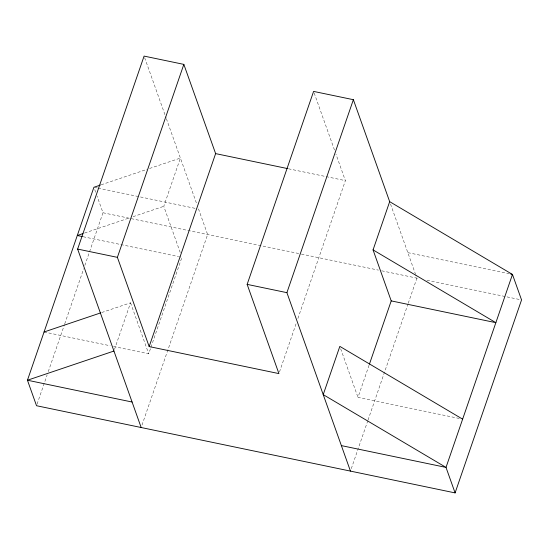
<?xml version="1.0" encoding="UTF-8"?>
<svg xmlns="http://www.w3.org/2000/svg" width="549" height="549" viewBox="0 0 549 549"><rect width="100%" height="100%" fill="white"/><g stroke="black" fill="none" stroke-linecap="round" stroke-linejoin="round"><path stroke-width="0.41" stroke-dasharray="2.75 2.06" d="M37.085 404.105L47.139 374.912M48.257 371.673L64.453 324.644M64.727 323.835L83.716 268.701M84.834 265.455L102.986 212.758L97.029 196.027M114.487 349.432L130.552 302.801L101.455 312.621M180.23 252.519L163.78 206.314L180.395 158.071L148.065 168.982M113.547 346.46L148.704 353.782L150.659 348.107M150.941 347.297L181.932 257.296L179.42 256.774M142.006 425.084L207.625 234.547L198.546 209.059L196.034 208.531M279.475 371.975L296.508 322.517M297.908 318.468L345.376 180.628L335.926 154.104M459.28 418.462L357.989 397.366L369.154 364.934M351.291 468.668L367.761 420.836M368.043 420.026L407.976 304.077M408.25 303.268L416.911 278.137L415.771 274.946M101.181 184.807L147.256 169.257M84.567 233.051L129.832 217.775M133.064 216.683L163.78 206.314M288.451 168.776L345.376 180.628M94.744 187.435L97.255 187.964M98.093 188.135L195.197 208.359M407.832 252.643L510.796 274.088M102.986 212.758L300.55 253.899M301.387 254.077L378.398 270.115M381.747 270.815L418.585 278.48M426.957 280.223L521.55 299.926M83.153 236.729L119.984 244.394M120.821 244.573L178.583 256.603M44.064 331.987L110.198 345.76M390.524 204.05L415.49 274.15M314.179 93.014L334.787 150.893M340.682 348.773L357.989 397.366M144.655 57.707L166.1 117.925M166.388 118.728L196.844 204.276M94.757 189.652L95.89 192.843M130.552 302.801L148.704 353.782"/><path stroke-width="0.82" d="M141.168 427.52L77.629 249.074L144.085 56.101L183.846 64.384L215.62 153.61L149.163 346.577L278.919 373.601L247.146 284.375L313.603 91.408L353.371 99.692L389.673 201.661L373.059 249.898L391.217 300.886L369.436 364.124M149.163 346.577L117.39 257.351L183.846 64.384M350.454 471.104L286.907 292.658L353.371 99.692M100.371 185.082L93.906 187.264L27.45 380.231L36.529 405.725L455.094 492.899L521.55 299.926L512.471 274.438L389.673 201.661M82.954 233.593L77.292 235.507L82.316 236.55M44.064 331.987L100.645 312.896M113.938 351.037L27.45 380.231L132.089 402.026M215.62 153.61L287.614 168.598M510.796 274.088L512.471 274.438L446.014 467.405L455.094 492.899M391.217 300.886L495.857 322.675L373.059 249.898M77.629 249.074L117.39 257.351M247.146 284.375L286.907 292.658M341.375 445.61L446.014 467.405L323.217 394.628L339.831 346.385L462.629 419.161"/></g></svg>
